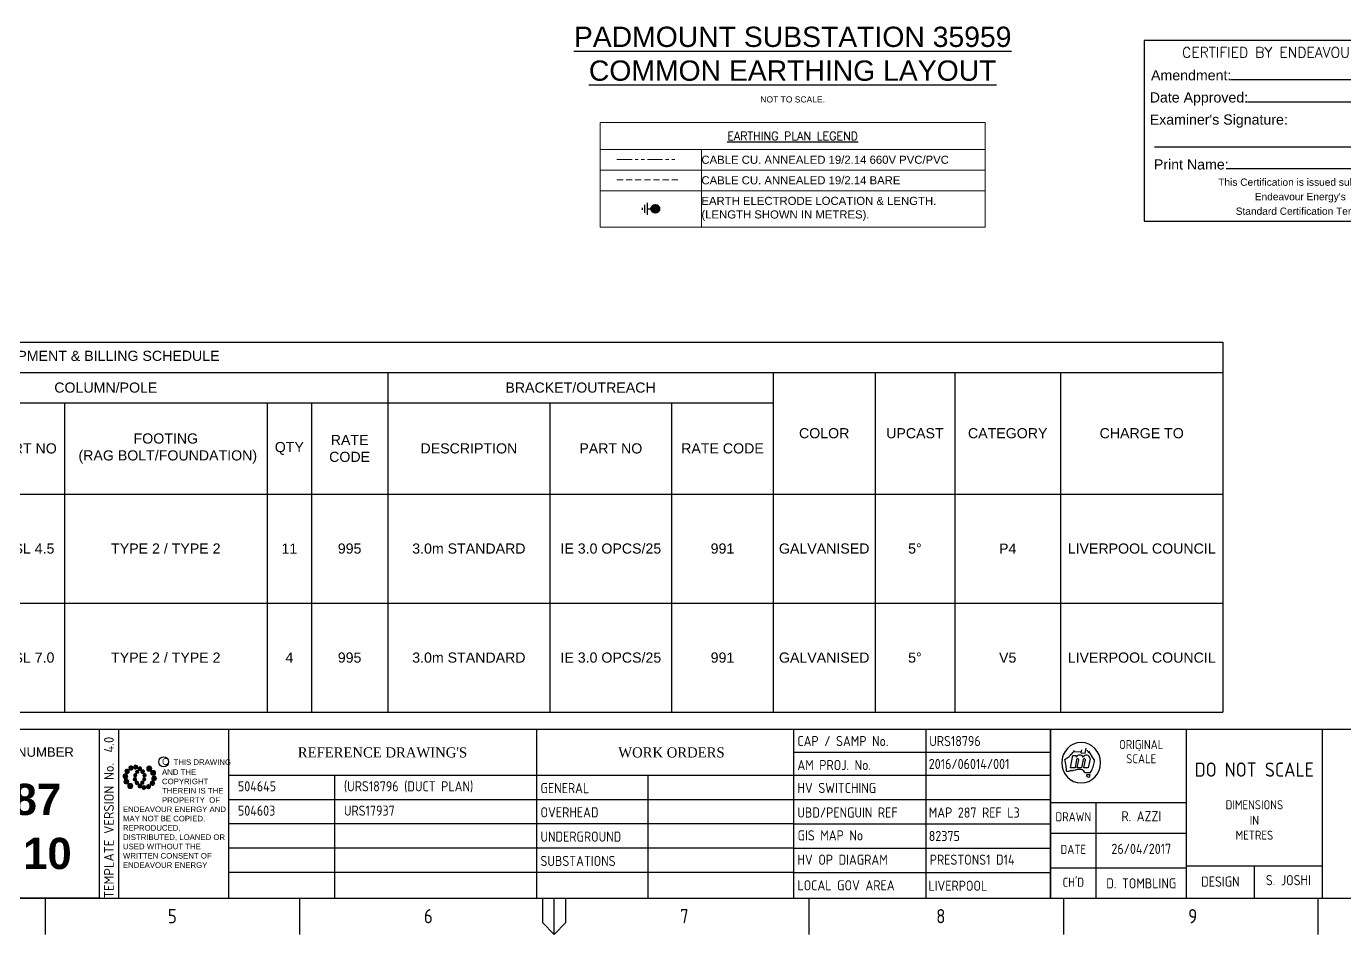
# Paper-space layout 'Sheet(3)' of a CAD drawing. Header units: metres, sheet in millimetres. Extents: x -29 to 809, y -3 to 584.
# Drawn here: x 259.9 to 585, y -2.6 to 221.3 of the extents above; entities that cross this region are included whole.
import ezdxf
from ezdxf.enums import TextEntityAlignment as Align

# ---------------------------------------------------------------- set-up
doc = ezdxf.new("R2010")
doc.units = ezdxf.units.M
doc.linetypes.add('DASHED', pattern=[0.75, 0.5, -0.25])
doc.linetypes.add('PHANTOM2', pattern=[1.25, 0.625, -0.125, 0.125, -0.125, 0.125, -0.125])
doc.layers.get('0').update_dxf_attribs({"color": 6})
for name, color, linetype in [('_User earthing diagram', 7, 'Continuous'), ('Notes', 7, 'Continuous'), ('SupportsUG_SP_EXT', 7, 'Continuous')]:
    doc.layers.add(name, color=color, linetype=linetype)
doc.styles.add('ABlkR8pt', font='', dxfattribs={"height": 2.0202})
doc.styles.add('ANI10pt', font='ARIALNI.TTF', dxfattribs={"height": 2.5863})
doc.styles.add('AR07pt', font='arial.ttf', dxfattribs={"height": 1.7978})
doc.styles.add('AR09pt', font='arial.ttf', dxfattribs={"height": 2.3115})
doc.styles.add('ARB30pt', font='arialbd.ttf', dxfattribs={"height": 7.705})
doc.styles.add('ARBI11pt', font='arialbi.ttf', dxfattribs={"height": 2.8252})
doc.styles.add('ARI09pt', font='ariali.ttf', dxfattribs={"height": 2.3115})
doc.styles.add('ARIAL', font='arial.ttf', dxfattribs={"height": 2})
doc.styles.add('Elec', font='romand__.ttf')
doc.styles.add('iecARIAL', font='arial.ttf', dxfattribs={"height": 2})
doc.styles.add('iecISOCP', font='isocp.shx')
doc.styles.add('iecTimesNewRoman', font='times.ttf')
doc.styles.get("Standard").update_dxf_attribs({"font": 'arial.ttf'})
doc.styles.add('TNRBI36pt', font='timesbi.ttf', dxfattribs={"height": 8.601})
doc.styles.add('TNRI14pt', font='timesi.ttf', dxfattribs={"height": 3.4292})
doc.styles.get('ABlkR8pt').set_extended_font_data('Arial Black')

# ---------------------------------------------------------------- blocks, each defined once
blk = doc.blocks.new('EE_LOGO_SMALL')
at = {"layer": 'Notes'}
h = blk.add_hatch(color=256, dxfattribs=at)
edge = h.paths.add_edge_path()
edge.add_spline(control_points=[(-8.41, 1.95), (-9.16, 1.99), (-9.8, 1.42), (-9.84, 0.67), (-9.89, -0.07), (-9.31, -0.71), (-8.56, -0.75), (-7.82, -0.8), (-7.18, -0.23), (-7.14, 0.52), (-7.09, 1.27), (-7.66, 1.91), (-8.41, 1.95)], knot_values=[0, 0, 0, 0, 1, 1, 1, 2, 2, 2, 3, 3, 3, 4, 4, 4, 4], degree=3, periodic=0)
h = blk.add_hatch(color=256, dxfattribs=at)
edge = h.paths.add_edge_path()
edge.add_spline(control_points=[(-6.81, 4.47), (-7.42, 4.82), (-8.21, 4.62), (-8.57, 4), (-8.92, 3.39), (-8.72, 2.6), (-8.1, 2.25), (-7.49, 1.89), (-6.7, 2.09), (-6.34, 2.71), (-5.98, 3.32), (-6.19, 4.11), (-6.81, 4.47)], knot_values=[0, 0, 0, 0, 1, 1, 1, 2, 2, 2, 3, 3, 3, 4, 4, 4, 4], degree=3, periodic=0)
h = blk.add_hatch(color=256, dxfattribs=at)
edge = h.paths.add_edge_path()
edge.add_spline(control_points=[(-4.19, 5.89), (-4.56, 6.46), (-5.32, 6.62), (-5.88, 6.26), (-6.45, 5.89), (-6.61, 5.13), (-6.25, 4.56), (-5.88, 4), (-5.13, 3.83), (-4.56, 4.2), (-3.99, 4.56), (-3.82, 5.32), (-4.19, 5.89)], knot_values=[0, 0, 0, 0, 1, 1, 1, 2, 2, 2, 3, 3, 3, 4, 4, 4, 4], degree=3, periodic=0)
h = blk.add_hatch(color=256, dxfattribs=at)
edge = h.paths.add_edge_path()
edge.add_spline(control_points=[(-2.5, 2.07), (-3.02, 2.18), (-3.52, 1.86), (-3.63, 1.35), (-3.74, 0.84), (-3.41, 0.33), (-2.91, 0.22), (-2.39, 0.11), (-1.89, 0.43), (-1.78, 0.95), (-1.67, 1.46), (-1.99, 1.96), (-2.5, 2.07)], knot_values=[0, 0, 0, 0, 1, 1, 1, 2, 2, 2, 3, 3, 3, 4, 4, 4, 4], degree=3, periodic=0)
h = blk.add_hatch(color=256, dxfattribs=at)
edge = h.paths.add_edge_path()
edge.add_spline(control_points=[(-1.35, 5.88), (-1.41, 6.52), (-1.98, 6.98), (-2.62, 6.92), (-3.26, 6.85), (-3.72, 6.28), (-3.66, 5.65), (-3.6, 5.01), (-3.03, 4.54), (-2.39, 4.61), (-1.75, 4.67), (-1.28, 5.24), (-1.35, 5.88)], knot_values=[0, 0, 0, 0, 1, 1, 1, 2, 2, 2, 3, 3, 3, 4, 4, 4, 4], degree=3, periodic=0)
h = blk.add_hatch(color=256, dxfattribs=at)
edge = h.paths.add_edge_path()
edge.add_spline(control_points=[(1.01, 4.87), (1.01, 4.27), (0.53, 3.79), (-0.07, 3.79), (-0.67, 3.79), (-1.16, 4.27), (-1.16, 4.87), (-1.16, 5.47), (-0.67, 5.96), (-0.07, 5.96), (0.53, 5.96), (1.01, 5.47), (1.01, 4.87)], knot_values=[0, 0, 0, 0, 1, 1, 1, 2, 2, 2, 3, 3, 3, 4, 4, 4, 4], degree=3, periodic=0)
edge = h.paths.add_edge_path()
edge.add_spline(control_points=[(-1.36, 3.98), (-1.87, 4.09), (-2.38, 3.77), (-2.49, 3.26), (-2.6, 2.75), (-2.27, 2.24), (-1.76, 2.13), (-1.25, 2.02), (-0.75, 2.35), (-0.64, 2.86), (-0.53, 3.37), (-0.85, 3.87), (-1.36, 3.98)], knot_values=[0, 0, 0, 0, 1, 1, 1, 2, 2, 2, 3, 3, 3, 4, 4, 4, 4], degree=3, periodic=0)
h = blk.add_hatch(color=256, dxfattribs=at)
edge = h.paths.add_edge_path()
edge.add_spline(control_points=[(2.33, 2.37), (2.77, 2.76), (2.8, 3.42), (2.42, 3.85), (2.03, 4.29), (1.37, 4.32), (0.94, 3.94), (0.51, 3.55), (0.47, 2.89), (0.85, 2.46), (1.24, 2.03), (1.9, 1.99), (2.33, 2.37)], knot_values=[0, 0, 0, 0, 1, 1, 1, 2, 2, 2, 3, 3, 3, 4, 4, 4, 4], degree=3, periodic=0)
edge = h.paths.add_edge_path()
edge.add_spline(control_points=[(1.01, 4.87), (1.01, 4.27), (0.53, 3.79), (-0.07, 3.79), (-0.67, 3.79), (-1.16, 4.27), (-1.16, 4.87), (-1.16, 5.47), (-0.67, 5.96), (-0.07, 5.96), (0.53, 5.96), (1.01, 5.47), (1.01, 4.87)], knot_values=[0, 0, 0, 0, 1, 1, 1, 2, 2, 2, 3, 3, 3, 4, 4, 4, 4], degree=3, periodic=0)
h = blk.add_hatch(color=256, dxfattribs=at)
edge = h.paths.add_edge_path()
edge.add_spline(control_points=[(1.01, 4.87), (1.01, 4.27), (0.53, 3.79), (-0.07, 3.79), (-0.67, 3.79), (-1.16, 4.27), (-1.16, 4.87), (-1.16, 5.47), (-0.67, 5.96), (-0.07, 5.96), (0.53, 5.96), (1.01, 5.47), (1.01, 4.87)], knot_values=[0, 0, 0, 0, 1, 1, 1, 2, 2, 2, 3, 3, 3, 4, 4, 4, 4], degree=3, periodic=0)
edge = h.paths.add_edge_path(flags=16)
edge.add_spline(control_points=[(1.01, 4.87), (1.01, 4.27), (0.53, 3.79), (-0.07, 3.79), (-0.67, 3.79), (-1.16, 4.27), (-1.16, 4.87), (-1.16, 5.47), (-0.67, 5.96), (-0.07, 5.96), (0.53, 5.96), (1.01, 5.47), (1.01, 4.87)], knot_values=[0, 0, 0, 0, 1, 1, 1, 2, 2, 2, 3, 3, 3, 4, 4, 4, 4], degree=3, periodic=0)
h = blk.add_hatch(color=256, dxfattribs=at)
edge = h.paths.add_edge_path()
edge.add_spline(control_points=[(2.98, 0.19), (3.52, 0.33), (3.83, 0.88), (3.69, 1.41), (3.55, 1.94), (3.01, 2.26), (2.48, 2.12), (1.95, 1.98), (1.63, 1.43), (1.77, 0.9), (1.91, 0.37), (2.45, 0.05), (2.98, 0.19)], knot_values=[0, 0, 0, 0, 1, 1, 1, 2, 2, 2, 3, 3, 3, 4, 4, 4, 4], degree=3, periodic=0)
h = blk.add_hatch(color=256, dxfattribs=at)
edge = h.paths.add_edge_path()
edge.add_spline(control_points=[(6.99, 4.87), (6.99, 4.04), (6.32, 3.36), (5.48, 3.36), (4.65, 3.36), (3.97, 4.04), (3.97, 4.87), (3.97, 5.71), (4.65, 6.38), (5.48, 6.38), (6.32, 6.38), (6.99, 5.71), (6.99, 4.87)], knot_values=[0, 0, 0, 0, 1, 1, 1, 2, 2, 2, 3, 3, 3, 4, 4, 4, 4], degree=3, periodic=0)
h = blk.add_hatch(color=256, dxfattribs=at)
edge = h.paths.add_edge_path()
edge.add_spline(control_points=[(8.37, 1.14), (9.1, 1.46), (9.42, 2.3), (9.11, 3.02), (8.79, 3.74), (7.95, 4.07), (7.23, 3.75), (6.51, 3.43), (6.18, 2.59), (6.49, 1.87), (6.81, 1.15), (7.65, 0.82), (8.37, 1.14)], knot_values=[0, 0, 0, 0, 1, 1, 1, 2, 2, 2, 3, 3, 3, 4, 4, 4, 4], degree=3, periodic=0)
h = blk.add_hatch(color=256, dxfattribs=at)
edge = h.paths.add_edge_path()
edge.add_spline(control_points=[(8.27, -1.91), (9.01, -1.95), (9.65, -1.38), (9.69, -0.63), (9.74, 0.12), (9.17, 0.75), (8.42, 0.8), (7.67, 0.84), (7.03, 0.27), (6.99, -0.48), (6.95, -1.22), (7.52, -1.87), (8.27, -1.91)], knot_values=[0, 0, 0, 0, 1, 1, 1, 2, 2, 2, 3, 3, 3, 4, 4, 4, 4], degree=3, periodic=0)
h = blk.add_hatch(color=256, dxfattribs=at)
edge = h.paths.add_edge_path()
edge.add_spline(control_points=[(-8.52, -1.1), (-9.24, -1.42), (-9.57, -2.26), (-9.25, -2.98), (-8.94, -3.7), (-8.09, -4.03), (-7.37, -3.71), (-6.65, -3.39), (-6.33, -2.55), (-6.64, -1.83), (-6.96, -1.11), (-7.8, -0.78), (-8.52, -1.1)], knot_values=[0, 0, 0, 0, 1, 1, 1, 2, 2, 2, 3, 3, 3, 4, 4, 4, 4], degree=3, periodic=0)
h = blk.add_hatch(color=256, dxfattribs=at)
edge = h.paths.add_edge_path()
edge.add_spline(control_points=[(-7.14, -4.83), (-7.14, -4), (-6.46, -3.32), (-5.63, -3.32), (-4.8, -3.32), (-4.12, -4), (-4.12, -4.83), (-4.12, -5.67), (-4.8, -6.34), (-5.63, -6.34), (-6.46, -6.34), (-7.14, -5.67), (-7.14, -4.83)], knot_values=[0, 0, 0, 0, 1, 1, 1, 2, 2, 2, 3, 3, 3, 4, 4, 4, 4], degree=3, periodic=0)
h = blk.add_hatch(color=256, dxfattribs=at)
edge = h.paths.add_edge_path()
edge.add_spline(control_points=[(-3.13, -0.15), (-3.66, -0.29), (-3.98, -0.84), (-3.84, -1.37), (-3.7, -1.9), (-3.15, -2.22), (-2.62, -2.08), (-2.09, -1.94), (-1.78, -1.39), (-1.91, -0.86), (-2.06, -0.33), (-2.6, -0.01), (-3.13, -0.15)], knot_values=[0, 0, 0, 0, 1, 1, 1, 2, 2, 2, 3, 3, 3, 4, 4, 4, 4], degree=3, periodic=0)
h = blk.add_hatch(color=256, dxfattribs=at)
edge = h.paths.add_edge_path()
edge.add_spline(control_points=[(-2.48, -2.33), (-2.91, -2.72), (-2.95, -3.38), (-2.56, -3.81), (-2.18, -4.24), (-1.52, -4.28), (-1.08, -3.9), (-0.65, -3.51), (-0.62, -2.85), (-1, -2.42), (-1.39, -1.98), (-2.05, -1.95), (-2.48, -2.33)], knot_values=[0, 0, 0, 0, 1, 1, 1, 2, 2, 2, 3, 3, 3, 4, 4, 4, 4], degree=3, periodic=0)
h = blk.add_hatch(color=256, dxfattribs=at)
edge = h.paths.add_edge_path()
edge.add_spline(control_points=[(-1.16, -4.83), (-1.16, -4.23), (-0.67, -3.74), (-0.07, -3.74), (0.53, -3.74), (1.01, -4.23), (1.01, -4.83), (1.01, -5.43), (0.53, -5.92), (-0.07, -5.92), (-0.67, -5.92), (-1.16, -5.43), (-1.16, -4.83)], knot_values=[0, 0, 0, 0, 1, 1, 1, 2, 2, 2, 3, 3, 3, 4, 4, 4, 4], degree=3, periodic=0)
h = blk.add_hatch(color=256, dxfattribs=at)
edge = h.paths.add_edge_path()
edge.add_spline(control_points=[(1.22, -3.94), (1.73, -4.05), (2.23, -3.73), (2.34, -3.22), (2.45, -2.71), (2.13, -2.2), (1.62, -2.09), (1.11, -1.98), (0.6, -2.3), (0.49, -2.81), (0.38, -3.32), (0.71, -3.83), (1.22, -3.94)], knot_values=[0, 0, 0, 0, 1, 1, 1, 2, 2, 2, 3, 3, 3, 4, 4, 4, 4], degree=3, periodic=0)
h = blk.add_hatch(color=256, dxfattribs=at)
edge = h.paths.add_edge_path()
edge.add_spline(control_points=[(1.2, -5.84), (1.27, -6.47), (1.84, -6.94), (2.47, -6.87), (3.11, -6.81), (3.58, -6.24), (3.51, -5.6), (3.45, -4.96), (2.88, -4.5), (2.24, -4.56), (1.6, -4.63), (1.13, -5.2), (1.2, -5.84)], knot_values=[0, 0, 0, 0, 1, 1, 1, 2, 2, 2, 3, 3, 3, 4, 4, 4, 4], degree=3, periodic=0)
h = blk.add_hatch(color=256, dxfattribs=at)
edge = h.paths.add_edge_path()
edge.add_spline(control_points=[(2.36, -2.03), (2.87, -2.14), (3.37, -1.81), (3.48, -1.3), (3.59, -0.79), (3.27, -0.29), (2.76, -0.18), (2.25, -0.07), (1.74, -0.39), (1.63, -0.9), (1.52, -1.41), (1.85, -1.92), (2.36, -2.03)], knot_values=[0, 0, 0, 0, 1, 1, 1, 2, 2, 2, 3, 3, 3, 4, 4, 4, 4], degree=3, periodic=0)
h = blk.add_hatch(color=256, dxfattribs=at)
edge = h.paths.add_edge_path()
edge.add_spline(control_points=[(4.05, -5.84), (4.41, -6.41), (5.17, -6.58), (5.73, -6.21), (6.3, -5.85), (6.46, -5.09), (6.1, -4.52), (5.73, -3.95), (4.98, -3.79), (4.41, -4.16), (3.84, -4.52), (3.68, -5.28), (4.05, -5.84)], knot_values=[0, 0, 0, 0, 1, 1, 1, 2, 2, 2, 3, 3, 3, 4, 4, 4, 4], degree=3, periodic=0)
h = blk.add_hatch(color=256, dxfattribs=at)
edge = h.paths.add_edge_path()
edge.add_spline(control_points=[(6.66, -4.43), (7.27, -4.78), (8.06, -4.58), (8.42, -3.96), (8.78, -3.35), (8.57, -2.56), (7.96, -2.2), (7.34, -1.84), (6.55, -2.05), (6.2, -2.66), (5.84, -3.28), (6.04, -4.07), (6.66, -4.43)], knot_values=[0, 0, 0, 0, 1, 1, 1, 2, 2, 2, 3, 3, 3, 4, 4, 4, 4], degree=3, periodic=0)
at = {"layer": 'Notes', "lineweight": 0}
for points in [[(1.85, 2.13), (1.85, 2.13)], [(-1.99, -2.08), (-1.99, -2.08)]]:
    blk.add_lwpolyline(points, dxfattribs=at)
for points in [[(-8.41, 1.95), (-9.16, 1.99), (-9.8, 1.42), (-9.84, 0.67), (-9.89, -0.07), (-9.31, -0.71), (-8.56, -0.75), (-7.82, -0.8), (-7.18, -0.23), (-7.14, 0.52), (-7.09, 1.27), (-7.66, 1.91), (-8.41, 1.95)], [(-6.81, 4.47), (-7.42, 4.82), (-8.21, 4.62), (-8.57, 4), (-8.92, 3.39), (-8.72, 2.6), (-8.1, 2.25), (-7.49, 1.89), (-6.7, 2.09), (-6.34, 2.71), (-5.98, 3.32), (-6.19, 4.11), (-6.81, 4.47)], [(-4.19, 5.89), (-4.56, 6.46), (-5.32, 6.62), (-5.88, 6.26), (-6.45, 5.89), (-6.61, 5.13), (-6.25, 4.56), (-5.88, 4), (-5.13, 3.83), (-4.56, 4.2), (-3.99, 4.56), (-3.82, 5.32), (-4.19, 5.89)], [(-2.5, 2.07), (-3.02, 2.18), (-3.52, 1.86), (-3.63, 1.35), (-3.74, 0.84), (-3.41, 0.33), (-2.91, 0.22), (-2.39, 0.11), (-1.89, 0.43), (-1.78, 0.95), (-1.67, 1.46), (-1.99, 1.96), (-2.5, 2.07)], [(-1.35, 5.88), (-1.41, 6.52), (-1.98, 6.98), (-2.62, 6.92), (-3.26, 6.85), (-3.72, 6.28), (-3.66, 5.65), (-3.6, 5.01), (-3.03, 4.54), (-2.39, 4.61), (-1.75, 4.67), (-1.28, 5.24), (-1.35, 5.88)], [(-1.36, 3.98), (-1.87, 4.09), (-2.38, 3.77), (-2.49, 3.26), (-2.6, 2.75), (-2.27, 2.24), (-1.76, 2.13), (-1.25, 2.02), (-0.75, 2.35), (-0.64, 2.86), (-0.53, 3.37), (-0.85, 3.87), (-1.36, 3.98)], [(1.01, 4.87), (1.01, 4.27), (0.53, 3.79), (-0.07, 3.79), (-0.67, 3.79), (-1.16, 4.27), (-1.16, 4.87), (-1.16, 5.47), (-0.67, 5.96), (-0.07, 5.96), (0.53, 5.96), (1.01, 5.47), (1.01, 4.87)], [(1.01, 4.87), (1.01, 4.27), (0.53, 3.79), (-0.07, 3.79), (-0.67, 3.79), (-1.16, 4.27), (-1.16, 4.87), (-1.16, 5.47), (-0.67, 5.96), (-0.07, 5.96), (0.53, 5.96), (1.01, 5.47), (1.01, 4.87)], [(2.33, 2.37), (2.77, 2.76), (2.8, 3.42), (2.42, 3.85), (2.03, 4.29), (1.37, 4.32), (0.94, 3.94), (0.51, 3.55), (0.47, 2.89), (0.85, 2.46), (1.24, 2.03), (1.9, 1.99), (2.33, 2.37)], [(2.98, 0.19), (3.52, 0.33), (3.83, 0.88), (3.69, 1.41), (3.55, 1.94), (3.01, 2.26), (2.48, 2.12), (1.95, 1.98), (1.63, 1.43), (1.77, 0.9), (1.91, 0.37), (2.45, 0.05), (2.98, 0.19)], [(6.99, 4.87), (6.99, 4.04), (6.32, 3.36), (5.48, 3.36), (4.65, 3.36), (3.97, 4.04), (3.97, 4.87), (3.97, 5.71), (4.65, 6.38), (5.48, 6.38), (6.32, 6.38), (6.99, 5.71), (6.99, 4.87)], [(8.37, 1.14), (9.1, 1.46), (9.42, 2.3), (9.11, 3.02), (8.79, 3.74), (7.95, 4.07), (7.23, 3.75), (6.51, 3.43), (6.18, 2.59), (6.49, 1.87), (6.81, 1.15), (7.65, 0.82), (8.37, 1.14)], [(8.27, -1.91), (9.01, -1.95), (9.65, -1.38), (9.69, -0.63), (9.74, 0.12), (9.17, 0.75), (8.42, 0.8), (7.67, 0.84), (7.03, 0.27), (6.99, -0.48), (6.95, -1.22), (7.52, -1.87), (8.27, -1.91)], [(-8.52, -1.1), (-9.24, -1.42), (-9.57, -2.26), (-9.25, -2.98), (-8.94, -3.7), (-8.09, -4.03), (-7.37, -3.71), (-6.65, -3.39), (-6.33, -2.55), (-6.64, -1.83), (-6.96, -1.11), (-7.8, -0.78), (-8.52, -1.1)], [(-7.14, -4.83), (-7.14, -4), (-6.46, -3.32), (-5.63, -3.32), (-4.8, -3.32), (-4.12, -4), (-4.12, -4.83), (-4.12, -5.67), (-4.8, -6.34), (-5.63, -6.34), (-6.46, -6.34), (-7.14, -5.67), (-7.14, -4.83)], [(-3.13, -0.15), (-3.66, -0.29), (-3.98, -0.84), (-3.84, -1.37), (-3.7, -1.9), (-3.15, -2.22), (-2.62, -2.08), (-2.09, -1.94), (-1.78, -1.39), (-1.91, -0.86), (-2.06, -0.33), (-2.6, -0.01), (-3.13, -0.15)], [(-2.48, -2.33), (-2.91, -2.72), (-2.95, -3.38), (-2.56, -3.81), (-2.18, -4.24), (-1.52, -4.28), (-1.08, -3.9), (-0.65, -3.51), (-0.62, -2.85), (-1, -2.42), (-1.39, -1.98), (-2.05, -1.95), (-2.48, -2.33)], [(-1.16, -4.83), (-1.16, -4.23), (-0.67, -3.74), (-0.07, -3.74), (0.53, -3.74), (1.01, -4.23), (1.01, -4.83), (1.01, -5.43), (0.53, -5.92), (-0.07, -5.92), (-0.67, -5.92), (-1.16, -5.43), (-1.16, -4.83)], [(1.22, -3.94), (1.73, -4.05), (2.23, -3.73), (2.34, -3.22), (2.45, -2.71), (2.13, -2.2), (1.62, -2.09), (1.11, -1.98), (0.6, -2.3), (0.49, -2.81), (0.38, -3.32), (0.71, -3.83), (1.22, -3.94)], [(1.2, -5.84), (1.27, -6.47), (1.84, -6.94), (2.47, -6.87), (3.11, -6.81), (3.58, -6.24), (3.51, -5.6), (3.45, -4.96), (2.88, -4.5), (2.24, -4.56), (1.6, -4.63), (1.13, -5.2), (1.2, -5.84)], [(2.36, -2.03), (2.87, -2.14), (3.37, -1.81), (3.48, -1.3), (3.59, -0.79), (3.27, -0.29), (2.76, -0.18), (2.25, -0.07), (1.74, -0.39), (1.63, -0.9), (1.52, -1.41), (1.85, -1.92), (2.36, -2.03)], [(4.05, -5.84), (4.41, -6.41), (5.17, -6.58), (5.73, -6.21), (6.3, -5.85), (6.46, -5.09), (6.1, -4.52), (5.73, -3.95), (4.98, -3.79), (4.41, -4.16), (3.84, -4.52), (3.68, -5.28), (4.05, -5.84)], [(6.66, -4.43), (7.27, -4.78), (8.06, -4.58), (8.42, -3.96), (8.78, -3.35), (8.57, -2.56), (7.96, -2.2), (7.34, -1.84), (6.55, -2.05), (6.2, -2.66), (5.84, -3.28), (6.04, -4.07), (6.66, -4.43)]]:
    blk.add_open_spline(points, degree=3, knots=[0, 0, 0, 0, 1, 1, 1, 2, 2, 2, 3, 3, 3, 4, 4, 4, 4], dxfattribs=at)
blk = doc.blocks.new('EE_COPYRIGHT_A1')
at = {"layer": 'Notes'}
blk.add_circle((9.53, -0.82), 1.15, dxfattribs=at)
at = {"xscale": 0.4, "yscale": 0.4, "zscale": 0.4}
blk.add_blockref('EE_LOGO_SMALL', (3.96, -4.29), dxfattribs=at)
at = {"layer": 'Notes', "insert": (0, 0), "char_height": 1.25, "width": 24.1208, "attachment_point": 1, "style": 'ARIAL'}
blk.add_mtext('\\pt8.75;               ^I{\\H1.2x;C } THIS DRAWING\\P\\pi-8.75,l8.75,t8.75,20;       ^IAND THE ^I\\P\\pi0,t8.75;COPYRIGHT\\P\\pi-8.75,t1.25,8.75;^I^ITHEREIN IS THE PROPERTY  OF \\P\\pi0,l0,t1.25;ENDEAVOUR ENERGY AND MAY NOT BE COPIED, REPRODUCED, DISTRIBUTED, LOANED OR USED WITHOUT THE WRITTEN CONSENT OF ENDEAVOUR ENERGY', dxfattribs=at)
blk = doc.blocks.new('A1_FRAME_TITLE')
at = {"layer": 'Notes', "linetype": 'Continuous'}
for p, q in [((299.54, 47.62), (299.54, 5.97)), ((304.54, 47.62), (304.54, 5.97)), ((332.78, 47.62), (332.78, 5.97)), ((412.12, 47.62), (412.12, 5.97)), ((478.24, 47.62), (478.24, 5.97)), ((544.37, 47.62), (544.37, 5.97)), ((544.37, 41.97), (544.37, 5.97)), ((544.37, 29.54), (579.37, 29.54)), ((285.67, -3.03), (285.67, 5.97)), ((351.17, -3.03), (351.17, 5.97)), ((413.67, 5.97), (413.67, -0.03)), ((416.67, -3.03), (416.67, 5.97)), ((419.67, -0.03), (419.67, 5.97)), ((482.19, 5.97), (482.19, -3.03)), ((547.7, 5.97), (547.7, -3.03)), ((613.21, 5.97), (613.21, -3.03)), ((413.67, -0.03), (416.67, -3.03)), ((416.67, -3.03), (419.67, -0.03))]:
    blk.add_line(p, q, dxfattribs=at)
at = {"layer": 'Notes'}
for p, q in [((512.26, 47.62), (512.26, 5.97)), ((544.37, 5.97), (544.37, 47.62)), ((579.37, 5.97), (579.37, 47.62)), ((614.37, 5.97), (614.37, 47.62)), ((552.33, 42.52), (552.22, 41.82)), ((553.35, 41.71), (553.55, 42.96)), ((567.1, 42.48), (567.3, 42.44)), ((478.24, 41.97), (544.37, 41.97)), ((549.56, 38.09), (550.17, 41.17)), ((550.17, 41.17), (550.92, 41.17)), ((550.56, 42.05), (552.33, 42.16)), ((551.11, 40.17), (550.7, 38.09)), ((550.92, 41.17), (550.97, 40.77)), ((551.27, 38.09), (551.66, 40.06)), ((552.22, 41.82), (553.35, 41.71)), ((552.83, 40.17), (552.41, 38.09)), ((552.98, 38.09), (553.37, 40.06)), ((554.57, 40.35), (554.12, 38.09)), ((554.18, 42.18), (555.01, 40.9)), ((332.81, 36.33), (478.24, 36.33)), ((360.07, 36.33), (360.07, 5.97)), ((440.78, 36.33), (440.78, 5.97)), ((478.24, 36.33), (544.37, 36.33)), ((550.7, 38.09), (549.56, 38.09)), ((552.41, 38.09), (551.27, 38.09)), ((554.12, 38.09), (552.98, 38.09)), ((554.62, 36.89), (553.22, 36.97)), ((553.22, 36.97), (554.62, 36.89)), ((554.62, 36.89), (553.22, 36.97)), ((553.85, 35.89), (553.78, 36.47)), ((553.78, 36.47), (554.51, 36.47)), ((554.3, 35.74), (553.85, 35.89)), ((554.51, 36.47), (554.3, 35.74)), ((332.78, 30.28), (478.24, 30.28)), ((478.24, 30.33), (544.37, 30.33)), ((556.15, 5.97), (556.15, 29.54)), ((478.24, 24.33), (332.78, 24.33)), ((478.24, 24.33), (544.37, 24.33)), ((544.37, 21.97), (579.37, 21.97)), ((478.24, 18.33), (332.78, 18.33)), ((478.24, 18.33), (544.37, 18.33)), ((544.37, 13.47), (579.37, 13.47)), ((579.37, 13.97), (614.37, 13.97)), ((596.87, 5.97), (596.87, 13.97)), ((478.24, 12.33), (332.78, 12.33)), ((478.24, 12.33), (544.37, 12.33))]:
    blk.add_line(p, q, dxfattribs=at)
at = {"layer": 'Notes', "linetype": 'Continuous', "flags": 128}
for points in [[(123.8, 47.62), (844.88, 47.62)], [(-11.55, 5.97), (844.88, 5.97)]]:
    blk.add_lwpolyline(points, dxfattribs=at)
at = {"layer": 'Notes'}
for centre, radius, start, end in [((552.27, 39.37), 5, 0, 180), ((545.21, 46.16), 6.54, 319.3047, 324.8782), ((578.7, 57.06), 28.87, 210.1483, 211.8601), ((552.27, 39.37), 5, 180, 0), ((542.41, 49.09), 10.59, 302.5841, 308.1576), ((527.29, 35.61), 21.32, 10.3053, 12.3306), ((527.29, 35.61), 21.32, 8.2795, 10.3048), ((542.41, 49.09), 10.59, 308.157, 313.7305), ((545.21, 46.16), 6.54, 313.7309, 319.3045), ((551.87, 40.21), 1.06, 31.7884, 148.2116), ((551.39, 40.11), 0.28, 348.6911, 168.6911), ((553.61, 40.3), 0.961, 2.5982, 150.8098), ((553.1, 40.11), 0.28, 348.6911, 168.6911), ((477.01, -10.21), 93.25, 33.1096, 33.2341), ((558.55, 42.96), 4.09, 213.1151, 222.4146), ((542.7, 42.48), 13.29, 341.8901, 347.8434), ((555.89, 40.53), 0.484, 222.42, 236.4422), ((556.07, 40.81), 0.815, 236.4359, 244.7422), ((553.96, 40.06), 1.76, 347.8434, 354.1409), ((554.11, 40.04), 1.61, 354.1436, 1.0342), ((528.59, 35.8), 20.01, 6.2539, 8.2792), ((528.59, 35.8), 20.01, 4.2291, 6.2543), ((548.72, 39.42), 2.15, 265.1734, 270.0504), ((548.72, 39.51), 2.24, 270.0438, 274.7322), ((548.65, 40.42), 3.15, 274.7358, 283.0812), ((550.47, 32.55), 4.93, 97.7419, 103.0814), ((546.76, 59.88), 22.65, 277.7418, 280.8825), ((551.91, 33.09), 4.63, 85.4613, 100.8824), ((552.2, 36.78), 0.924, 46.5875, 85.4612), ((551.36, 35.89), 2.16, 30.1885, 46.5879), ((554.13, 37.45), 0.75, 311.6083, 321.0792), ((554.18, 37.41), 0.675, 321.0838, 331.5982), ((548.02, 40.74), 7.69, 331.5942, 341.8897)]:
    blk.add_arc(centre, radius, start, end, dxfattribs=at)
at = {"layer": 'Notes', "xscale": 1.1, "yscale": 1.1, "zscale": 1.1}
blk.add_blockref('EE_COPYRIGHT_A1', (305.65, 40.49), dxfattribs=at)
blk.add_attdef('DRAFT_NUM', (9.35, 23.29), '', height=2.5, rotation=90)
at = {"layer": 'Notes'}
for s, height, style, p in [('CAP / SAMP No.', 2.5, 'iecISOCP', (479.24, 43.47)), ('WORK ORDERS', 2.5, 'iecTimesNewRoman', (433.13, 40.66)), ('AM PROJ. No.', 2.5, 'iecISOCP', (479.24, 37.55)), ('GENERAL', 2.5, 'iecISOCP', (413.12, 31.86)), ('HV SWITCHING', 2.5, 'iecISOCP', (479.24, 31.9)), ('OVERHEAD', 2.5, 'iecISOCP', (413.12, 25.9)), ('UBD/PENGUIN REF', 2.5, 'iecISOCP', (479.24, 25.84)), ('UNDERGROUND', 2.5, 'iecISOCP', (413.12, 19.9)), ('GIS MAP No', 2.5, 'iecISOCP', (479.29, 20.2)), ('SUBSTATIONS', 2.5, 'iecISOCP', (413.12, 13.9)), ('HV OP DIAGRAM', 2.5, 'iecISOCP', (479.24, 14.2)), ('LOCAL GOV AREA', 2.5, 'iecISOCP', (479.24, 7.9)), ('5', 3.5, 'iecISOCP', (317.21, -0.22)), ('6', 3.5, 'iecISOCP', (383.12, -0.22)), ('7', 3.5, 'iecISOCP', (449.03, -0.22)), ('8', 3.5, 'iecISOCP', (514.97, -0.22)), ('9', 3.5, 'iecISOCP', (579.84, -0.22))]:
    blk.add_text(s, height=height, dxfattribs=dict(at, style=style)).set_placement(p)
for s, height, style, p in [("REFERENCE DRAWING'S", 2.5, 'iecTimesNewRoman', (372.45, 40.66)), ('ORIGINAL', 2.24, 'iecISOCP', (567.74, 42.73)), ('SCALE', 2.24, 'iecISOCP', (567.74, 39.23)), ('DIMENSIONS', 2.24, 'iecISOCP', (596.87, 27.88)), ('DRAWN', 2.24, 'iecISOCP', (550.26, 24.93)), ('IN', 2.24, 'iecISOCP', (596.87, 24.04)), ('METRES', 2.24, 'iecISOCP', (596.87, 20.38)), ('DATE', 2.24, 'iecISOCP', (550.26, 16.88)), ("CH'D", 2.24, 'iecISOCP', (550.26, 8.77)), ('DESIGN', 2.5, 'iecISOCP', (588.12, 8.81))]:
    blk.add_text(s, height=height, dxfattribs=dict(at, style=style)).set_placement(p, align=Align.CENTER)
at = {"layer": 'Notes', "style": 'iecISOCP'}
blk.add_text('TEMPLATE VERSION No.', height=2.5, rotation=90, dxfattribs=at).set_placement((302.04, 5.97), align=Align.MIDDLE_LEFT)
at = {"layer": 'Notes', "insert": (596.84, 37.67), "char_height": 3.5, "width": 29.1, "attachment_point": 5, "style": 'iecISOCP'}
blk.add_mtext('DO NOT SCALE', dxfattribs=at)
at = {"layer": 'Notes', "style": 'iecISOCP', "flags": 8}
blk.add_attdef('VERSION_NO', text='', height=2.5, rotation=90, dxfattribs=at).set_placement((302.04, 43.81), align=Align.MIDDLE_CENTER)
at = {"layer": 'Notes', "style": 'iecISOCP'}
for tag, p in [('CAP_NO', (513.19, 43.46)), ('IE_NUM', (513.05, 37.81)), ('REF_No_1', (335.24, 32.31)), ('REF_1', (362.52, 32.31)), ('GEN_WO', (441.71, 31.76)), ('HV_SWITCH', (513.46, 32.16)), ('REF_No_2', (335.24, 26.31)), ('REF_2', (362.52, 26.31)), ('OH_WO', (441.71, 25.81)), ('UBD_REF', (513.05, 25.83)), ('REF_No_3', (335.24, 20.31)), ('REF_3', (362.52, 20.31)), ('UG_WO', (441.71, 20.05)), ('GIS_MAP_No', (513.05, 20.04)), ('REF_No_4', (335.24, 14.31)), ('REF_4', (362.52, 14.31)), ('SUB_WO', (441.71, 13.81)), ('HV_OP_DIAG', (513.33, 14.2)), ('LGA', (512.95, 7.78)), ('ExportID', (-11.47, 2.39))]:
    blk.add_attdef(tag, p, '', height=2.5, dxfattribs=at)
for tag, height, p in [('T1', 3.5, (684.37, 39.47)), ('scale', 2.5, (567.76, 33.27)), ('T2', 3.5, (684.37, 34.35)), ('T3', 3.5, (684.37, 28.92)), ('DRAWN', 2.5, (567.76, 24.93)), ('T4', 3.5, (684.37, 23.66)), ('T5', 3.5, (684.37, 18.23)), ('REV', 5, (840.57, 17.1)), ('DATE', 2.5, (567.76, 16.88)), ('T6', 3.5, (684.37, 12.97)), ('CHD', 2.5, (567.76, 8.37)), ('DESIGN', 2.5, (605.62, 9.15))]:
    blk.add_attdef(tag, text='', height=height, dxfattribs=at).set_placement(p, align=Align.CENTER)
blk.add_attdef('NUM', text='', height=7, dxfattribs=at).set_placement((812.88, 20.12), align=Align.MIDDLE_CENTER)
for tag, p in [('NS', (811.23, 8.12)), ('SHTS', (825.93, 8.12))]:
    blk.add_attdef(tag, text='', height=2.5, dxfattribs=at).set_placement(p, align=Align.MIDDLE)
at = {"layer": 'Notes', "style": 'iecISOCP', "flags": 1}
for tag, p in [('ProjectType', (-6.37, -26.8)), ('ProjectNumber', (3.01, -26.82)), ('DrawingNumber', (14.96, -26.8)), ('ProjectDescription', (27.02, -26.83)), ('ExportDate', (39.74, -26.79)), ('ExportUserName', (48.61, -26.8)), ('DesignerCompanyName', (60.94, -26.79)), ('ExportAreaOfInterest', (76.55, -26.81)), ('GIS_SUCCESS', (91.45, -26.78)), ('CAD_SUCCESS', (101.24, -26.78)), ('DEPOTCODE', (111.56, -26.88)), ('ExportCategories', (119.53, -26.8)), ('Comments', (133.84, -26.88))]:
    blk.add_attdef(tag, p, '', height=1, dxfattribs=at)
blk = doc.blocks.new('Logo_Connect_EE')
at = {"true_color": 0x800000}
for points in [[(-51.05, -5), (-51.05, 0), (-156.05, 0), (-156.05, -5)], [(-100.16, -23.03), (-100.16, -18.76), (-154.78, -18.76), (-154.78, -23.03)]]:
    blk.add_hatch(color=16, dxfattribs=at).paths.add_polyline_path(points)
h = blk.add_hatch(color=16, dxfattribs=at)
h.paths.add_polyline_path([(-148.78, -17.46), (-151.78, -12.27), (-154.78, -17.46)])
h.paths.add_polyline_path([(-145.78, -12.27), (-148.78, -7.07), (-151.78, -12.27)])
h.paths.add_polyline_path([(-145.78, -12.27), (-148.78, -17.46), (-142.78, -17.46)])
for points in [[(-156.05, -41.65), (-51.05, -41.65), (-51.05, 0), (-156.05, 0)], [(-51.05, 0), (0, 0), (0, -41.65), (-51.05, -41.65)]]:
    blk.add_lwpolyline(points, close=True)
for s, insert, char_height, width, attachment_point, style in [('{\\C14;\\c128;connect}', (-29.68, -5.1), 3.4292, 16.0383, 6, 'TNRI14pt'), ('{\\C7;REF. NUMBER}', (-28.49, -5.64), 2.3115, 24.0362, 4, 'AR09pt'), ('{\\C16;\\c128;®}', (-99.4, -10.27), 1.7978, 3.2698, 5, 'AR07pt'), ('Connect Design Pty Ltd', (-51.97, -9.34), 2.3115, 39.4211, 6, 'ARI09pt'), ('{\\C16;\\c128;connect}', (-141.84, -12.95), 8.601, 39.6365, 4, 'TNRBI36pt'), ('Electrical Infrastructure Consultancy, Design & Construction', (-51.69, -22.13), 2.8252, 44.7278, 6, 'ARBI11pt'), ('{\\T1.15;\\C7;\\c16777215;I N F R A S T R U C T U R E}', (-127.47, -20.9), 2.0202, 49.5146, 5, 'ABlkR8pt'), ('Tel:  02 9733 3333\\PFax: 02 9733 3330\\PEmail: mail@connecteng.com.au', (-155.75, -40.44), 2.3115, 47.3811, 7, 'ARI09pt'), ('-', (-25.53, -30.62), 7.71, 3.5845, 5, 'ARB30pt'), ('6 Progress Cct, Prestons NSW 2170\\PPO Box 484, Casula Mall NSW 2170', (-51.37, -40.44), 2.5863, 57.1395, 9, 'ANI10pt')]:
    blk.add_mtext(s, dxfattribs=dict(insert=insert, char_height=char_height, width=width, attachment_point=attachment_point, style=style))
at = {"style": 'ARB30pt'}
for tag, p in [('CONNECT_REF', (-25.53, -17.29)), ('CONNECT_SHEETREF', (-38.29, -30.62)), ('CONNECT_REV_NUM', (-12.76, -30.62))]:
    blk.add_attdef(tag, text='', height=7.71, dxfattribs=at).set_placement(p, align=Align.MIDDLE_CENTER)
blk = doc.blocks.new('NOTE_CERTIFIED-BY-IE')
at = {"color": 7, "linetype": 'Continuous', "lineweight": -3}
for p, q in [((21.25, 34.9), (73.15, 34.9)), ((25.46, 29.41), (73.15, 29.41)), ((2.51, 18.32), (73.15, 18.32)), ((20.45, 12.96), (73.15, 12.96))]:
    blk.add_line(p, q, dxfattribs=at)
blk.add_lwpolyline([(0, 0), (76.98, 0), (76.98, 44.52), (0, 44.52)], close=True)
at = {"color": 7, "lineweight": -3, "style": 'Elec'}
blk.add_text('CERTIFIED BY ENDEAVOUR ENERGY', height=2.52, dxfattribs=at).set_placement((38.51, 41.58), align=Align.MIDDLE_CENTER)
at = {"color": 7, "lineweight": -3}
for s, p in [('Amendment:', (1.7, 35.94)), ('Date Approved:', (1.37, 30.47)), ("Examiner's Signature:", (1.37, 25.01))]:
    blk.add_text(s, height=2.5, dxfattribs=at).set_placement(p, align=Align.MIDDLE_LEFT)
blk.add_text('Print Name:', height=2.5, dxfattribs=at).set_placement((2.4, 11.95), align=Align.BOTTOM_LEFT)
at = {"color": 7, "lineweight": -3, "insert": (38.49, 5.99), "char_height": 1.79, "attachment_point": 5, "line_spacing_factor": 1.2}
blk.add_mtext("This Certification is issued subject to \\PEndeavour Energy's \\PStandard Certification Terms", dxfattribs=at)
at = {"color": 7, "lineweight": -3, "flags": 4}
for tag, p in [('AMENDMENT', (21.25, 34.9)), ('DATE_APPROVED', (25.46, 29.41)), ('PRINT_NAME', (20.45, 12.96))]:
    blk.add_attdef(tag, p, '', height=2.5, dxfattribs=at)
blk = doc.blocks.new('*T797')
at = {"layer": 'Defpoints', "color": 8, "linetype": 'ByBlock', "lineweight": 0, "transparency": 16777216}
for p, q in [((0, 0), (95, 0)), ((0, 0), (0, -25.8)), ((95, 0), (95, -25.8)), ((0, -6.67), (95, -6.67)), ((25, -6.67), (25, -25.8)), ((0, -11.74), (95, -11.74)), ((0, -16.81), (95, -16.81)), ((0, -25.8), (95, -25.8))]:
    blk.add_line(p, q, dxfattribs=at)
at = {"layer": '_User earthing diagram', "color": 0, "transparency": 16777216, "insert": (47.5, -3.33), "char_height": 2, "width": 95, "attachment_point": 5, "style": 'Elec'}
blk.add_mtext('{\\LEARTHING PLAN LEGEND}', dxfattribs=at)
at = {"layer": '_User earthing diagram', "color": 0, "transparency": 16777216, "char_height": 2, "width": 70, "attachment_point": 4}
for s, insert in [('CABLE CU. ANNEALED 19/2.14 660V PVC/PVC', (25, -9.2)), ('CABLE CU. ANNEALED 19/2.14 BARE', (25, -14.27)), ('EARTH ELECTRODE LOCATION & LENGTH.\\P(LENGTH SHOWN IN METRES).', (25, -21.3))]:
    blk.add_mtext(s, dxfattribs=dict(at, insert=insert))
blk = doc.blocks.new('Earth')
for p, q in [((0, -2.04), (0, 0)), ((-1.5, -2.04), (1.5, -2.04)), ((-1, -2.64), (1, -2.64)), ((-0.25, -3.24), (0.25, -3.24))]:
    blk.add_line(p, q)
blk = doc.blocks.new('*T803')
at = {"layer": 'Notes', "color": 0, "linetype": 'ByBlock', "lineweight": -2, "transparency": 16777216}
for p, q in [((0, 0), (570.63, 0)), ((0, 0), (0, -91.28)), ((570.63, 0), (570.63, -91.28)), ((0, -7.5), (570.63, -7.5)), ((15.78, -7.5), (15.78, -91.28)), ((45.33, -7.5), (45.33, -91.28)), ((85.33, -7.5), (85.33, -91.28)), ((125.33, -7.5), (125.33, -91.28)), ((225.69, -7.5), (225.69, -91.28)), ((364.73, -7.5), (364.73, -91.28)), ((459.8, -7.5), (459.8, -91.28)), ((484.88, -7.5), (484.88, -91.28)), ((504.55, -7.5), (504.55, -91.28)), ((530.63, -7.5), (530.63, -91.28)), ((45.33, -15), (459.8, -15)), ((165.33, -15), (165.33, -91.28)), ((192.87, -15), (192.87, -91.28)), ((205.93, -15), (205.93, -91.28)), ((265.69, -15), (265.69, -91.28)), ((285, -15), (285, -91.28)), ((335, -15), (335, -91.28)), ((345.91, -15), (345.91, -91.28)), ((404.73, -15), (404.73, -91.28)), ((434.73, -15), (434.73, -91.28)), ((0, -37.5), (570.63, -37.5)), ((0, -64.39), (570.63, -64.39)), ((0, -91.28), (570.63, -91.28))]:
    blk.add_line(p, q, dxfattribs=at)
at = {"layer": 'Notes', "color": 0, "transparency": 16777216, "char_height": 2.5, "attachment_point": 5}
for s, insert, width in [('LIGHTING EQUIPMENT & BILLING SCHEDULE', (285.32, -3.75), 567.6339), ('SL NUMBER', (65.33, -11.25), 37), ('SUPPORT NUMBER', (105.33, -11.25), 37), ('LUMINAIRE', (175.51, -11.25), 97.3657), ('COLUMN/POLE', (295.21, -11.25), 136.0336), ('BRACKET/OUTREACH', (412.26, -11.25), 92.0708), ('ITEM ID', (7.89, -22.5), 12.7801), ('STATE', (30.55, -22.5), 26.5478), ('FOOTING\\P (RAG BOLT/FOUNDATION)', (310, -26.25), 47), ('COLOR', (472.34, -22.5), 22.0785), ('UPCAST', (494.71, -22.5), 16.6691), ('CATEGORY', (517.59, -22.5), 23.0883), ('CHARGE TO', (550.63, -22.5), 37), ('DESCRIPTION', (145.33, -26.25), 37), ('PART NO', (179.1, -26.25), 24.5417), ('QTY', (199.4, -26.25), 10.0653), ('RATE CODE', (215.81, -26.25), 16.7587), ('DESCRIPTION', (245.69, -26.25), 37), ('PART NO', (275.35, -26.25), 16.3087), ('QTY', (340.46, -26.25), 7.9055), ('RATE CODE', (355.32, -26.25), 15.8195), ('DESCRIPTION', (384.73, -26.25), 37), ('PART NO', (419.73, -26.25), 27), ('RATE CODE', (447.26, -26.25), 22.0708), ('271498, 271499\\P271500, 271501\\P271502, 271503\\P271504, 271505\\P271506, 271507\\P& 271512', (65.33, -50.94), 37), ('936210, 936211\\P936212, 936213\\P936214, 936215\\P936216, 936217\\P936218, 936219\\P& 936224', (105.33, -50.94), 37), ('NEW', (30.55, -50.94), 26.5478), ('18W LED', (145.33, -50.94), 37), ('JLB99G01L22', (179.1, -50.94), 24.5417), ('11', (199.4, -50.94), 10.0653), ('885', (215.81, -50.94), 16.7587), ('4.5m SLIM LINE MAST', (245.69, -50.94), 37), ('IE/SL 4.5', (275.35, -50.94), 16.3087), ('TYPE 2 / TYPE 2', (310, -50.94), 47), ('11', (340.46, -50.94), 7.9055), ('995', (355.32, -50.94), 15.8195), ('3.0m STANDARD', (384.73, -50.94), 37), ('IE 3.0 OPCS/25', (419.73, -50.94), 27), ('991', (447.26, -50.94), 22.0708), ('GALVANISED', (472.34, -50.94), 22.0785), ('5%%D', (494.71, -50.94), 16.6691), ('P4', (517.59, -50.94), 23.0883), ('LIVERPOOL COUNCIL', (550.63, -50.94), 37), ('271508, 271509\\P271510 & 271511', (65.33, -77.83), 37), ('936220, 936221\\P936222 & 936223', (105.33, -77.83), 37), ('NEW', (30.55, -77.83), 26.5478), ('150W MH ROADSTER', (145.33, -77.83), 37), ('PR42G35', (179.1, -77.83), 24.5417), ('4', (199.4, -77.83), 10.0653), ('860', (215.81, -77.83), 16.7587), ('7.0m SLIM LINE MAST', (245.69, -77.83), 37), ('IE/SL 7.0', (275.35, -77.83), 16.3087), ('TYPE 2 / TYPE 2', (310, -77.83), 47), ('4', (340.46, -77.83), 7.9055), ('995', (355.32, -77.83), 15.8195), ('3.0m STANDARD', (384.73, -77.83), 37), ('IE 3.0 OPCS/25', (419.73, -77.83), 27), ('991', (447.26, -77.83), 22.0708), ('GALVANISED', (472.34, -77.83), 22.0785), ('5%%D', (494.71, -77.83), 16.6691), ('V5', (517.59, -77.83), 23.0883), ('LIVERPOOL COUNCIL', (550.63, -77.83), 37)]:
    blk.add_mtext(s, dxfattribs=dict(at, insert=insert, width=width))

psp = doc.layouts.new('Sheet(3)')

# ---------------------------------------------------------------- hatches: boundary and pattern name
at = {"layer": 'Notes'}
h = psp.add_hatch(color=7, dxfattribs=at)
h.dxf.hatch_style = 1
h.paths.add_polyline_path([(413.99, 176.33, 1), (415.99, 176.33, 1)])

# ---------------------------------------------------------------- linework, layer by layer
at = {"layer": '_User earthing diagram', "linetype": 'Continuous', "lineweight": 40, "ltscale": 0.5}
psp.add_circle((414.99, 176.33), 1, dxfattribs=at)
at = {"layer": 'Notes', "color": 0, "linetype": 'PHANTOM2', "lineweight": 0, "ltscale": 6}
psp.add_lwpolyline([(405.55, 188.54), (420.55, 188.54)], dxfattribs=at)
at = {"layer": 'Notes', "color": 0, "linetype": 'DASHED', "lineweight": 0, "ltscale": 3}
psp.add_lwpolyline([(405.55, 183.49), (420.55, 183.49)], dxfattribs=at)

# ---------------------------------------------------------------- block references
for name, p in [('*T797', (401.37, 197.63)), ('*T803', (-15.7, 143.5))]:
    psp.add_blockref(name, p)
at = {"layer": '_User earthing diagram', "linetype": 'Continuous', "rotation": 270}
psp.add_blockref('Earth', (414.99, 176.33), dxfattribs=at)
at = {"layer": 'Notes'}
psp.add_blockref('NOTE_CERTIFIED-BY-IE', (535.54, 173.34), dxfattribs=at)
psp.add_blockref('Logo_Connect_EE', (277.87, 48.01), dxfattribs=at).add_auto_attribs({'CONNECT_REF': 'DT887', 'CONNECT_SHEETREF': 'E3', 'CONNECT_REV_NUM': '10'})
at = {"layer": 'SupportsUG_SP_EXT'}
ref = psp.add_blockref('A1_FRAME_TITLE', (-9.08, 0.39), dxfattribs=dict(at, xscale=0.958))
ref.add_attrib('DESIGN', 'S. JOSHI', dxfattribs={"layer": 'Notes', "height": 2.5, "style": 'iecISOCP', "width": 0.958}).set_placement((571.1, 9.55), align=Align.CENTER)
ref.add_attrib('DRAWN', 'R. AZZI', dxfattribs={"layer": 'Notes', "height": 2.5, "style": 'iecISOCP', "width": 0.958}).set_placement((534.83, 25.32), align=Align.CENTER)
ref.add_attrib('DATE', '26/04/2017', dxfattribs={"layer": 'Notes', "height": 2.5, "style": 'iecISOCP', "width": 0.958}).set_placement((534.83, 17.27), align=Align.CENTER)
ref.add_attrib('CHD', 'D. TOMBLING', dxfattribs={"layer": 'Notes', "height": 2.5, "style": 'iecISOCP', "width": 0.958}).set_placement((534.83, 8.77), align=Align.CENTER)
ref.add_attrib('CAP_NO', 'URS18796', (482.55, 43.85), dxfattribs={"layer": 'Notes', "height": 2.5, "style": 'iecISOCP', "width": 0.958})
ref.add_attrib('IE_NUM', '2016/06014/001', (482.42, 38.2), dxfattribs={"layer": 'Notes', "height": 2.5, "style": 'iecISOCP', "width": 0.958})
ref.add_attrib('UBD_REF', 'MAP 287 REF L3', (482.42, 26.22), dxfattribs={"layer": 'Notes', "height": 2.5, "style": 'iecISOCP', "width": 0.958})
ref.add_attrib('GIS_MAP_No', '82375', (482.42, 20.44), dxfattribs={"layer": 'Notes', "height": 2.5, "style": 'iecISOCP', "width": 0.958})
ref.add_attrib('HV_OP_DIAG', 'PRESTONS1 D14', (482.68, 14.59), dxfattribs={"layer": 'Notes', "height": 2.5, "style": 'iecISOCP', "width": 0.958})
ref.add_attrib('LGA', 'LIVERPOOL', (482.32, 8.17), dxfattribs={"layer": 'Notes', "height": 2.5, "style": 'iecISOCP', "width": 0.958})
ref.add_attrib('REF_No_1', '504645', (312.08, 32.7), dxfattribs={"layer": 'Notes', "height": 2.5, "style": 'iecISOCP', "width": 0.958})
ref.add_attrib('REF_1', '(URS18796 (DUCT PLAN)', (338.22, 32.7), dxfattribs={"layer": 'Notes', "height": 2.5, "style": 'iecISOCP', "width": 0.958})
ref.add_attrib('REF_No_2', '504603', (312.08, 26.7), dxfattribs={"layer": 'Notes', "height": 2.5, "style": 'iecISOCP', "width": 0.958})
ref.add_attrib('REF_2', 'URS17937', (338.22, 26.7), dxfattribs={"layer": 'Notes', "height": 2.5, "style": 'iecISOCP', "width": 0.958})
ref.add_attrib('VERSION_NO', '4.0', dxfattribs={"layer": 'Notes', "height": 2.395, "rotation": 90, "style": 'iecISOCP', "width": 1.043841}).set_placement((280.27, 44.21), align=Align.MIDDLE_CENTER)

# ---------------------------------------------------------------- texts
at = {"layer": 'Notes', "color": 7, "style": 'ARIAL'}
psp.add_text('NOT TO SCALE.', height=1.5, dxfattribs=at).set_placement((448.87, 202.12), align=Align.BOTTOM_CENTER)
at = {"layer": 'Notes', "insert": (448.87, 221.26), "char_height": 5, "width": 113.9887, "attachment_point": 2, "style": 'iecARIAL'}
psp.add_mtext('{\\LPADMOUNT SUBSTATION 35959 COMMON EARTHING LAYOUT}', dxfattribs=at)

doc.saveas('drawing.dxf')
